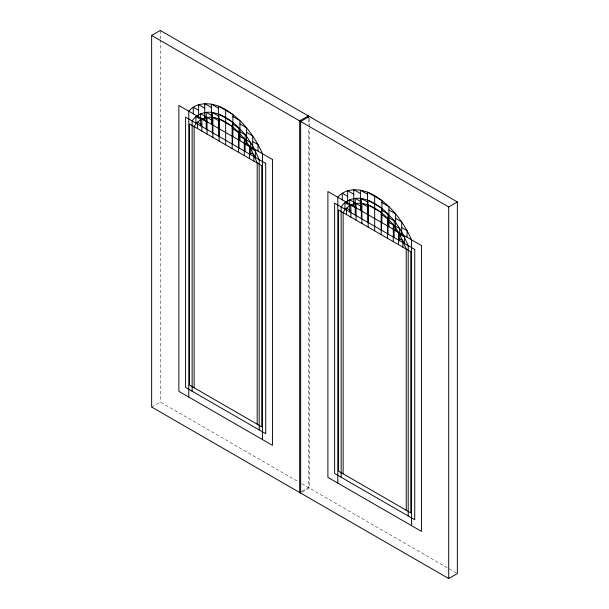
<?xml version="1.0" encoding="UTF-8"?>
<svg xmlns="http://www.w3.org/2000/svg" width="609" height="609" viewBox="0 0 609 609"><rect width="100%" height="100%" fill="white"/><g stroke="black" fill="none" stroke-linecap="round" stroke-linejoin="round"><path stroke-width="0.46" stroke-dasharray="3.04 2.28" d="M151.641 407.048L160.304 402.047L298.547 481.856M302.034 491.151L308.337 487.512L308.337 128.271M302.239 492.179L309.326 488.083L309.326 127.89M301.76 483.713L457.359 573.549M309.326 118.39L309.326 126.938M308.337 118.77L308.337 124.472M160.304 30.45L160.304 39.006M160.304 39.95L160.304 402.047"/><path stroke-width="0.91" d="M151.641 35.451L160.304 30.45L457.359 201.952L457.359 573.549L448.696 578.55L151.641 407.048L151.641 35.451L448.696 206.953L457.359 201.952M309.326 116.486L300.663 121.488L300.663 493.084M301.249 491.6L299.674 492.514L299.674 120.917L308.337 115.916L308.337 117.819M262.54 439.629L262.54 153.788C254.631 136.096 242.412 119.783 225.657 109.628C214.619 102.852 198.138 100.279 188.775 111.203L188.775 397.045M411.562 525.666L411.562 239.824C403.653 222.133 391.435 205.819 374.68 195.664C363.642 188.889 347.16 186.316 337.797 197.24L337.797 483.082M218.418 108.181L211.384 104.116L211.384 124.251M232.889 116.54L239.931 120.605L239.931 140.74M367.44 194.218L360.406 190.153L360.406 210.288M381.912 202.576L388.953 206.641L388.953 226.776M211.384 107.466L204.723 103.621L204.723 120.407M239.931 123.947L246.592 127.791L246.592 144.577M360.406 193.502L353.745 189.658L353.745 206.443M388.953 209.983L395.614 213.828L395.614 230.621M204.723 108.181L198.633 104.664L198.633 116.89M218.882 116.25L212.328 112.459C204.624 111.257 196.471 114.264 192.132 120.902L192.132 391.222M232.425 124.069C246.074 131.087 253.215 146.16 259.183 159.611L259.183 429.924M246.592 132.351L252.682 135.868L252.682 148.101M353.745 194.218L347.655 190.701L347.655 202.926M367.905 202.287L361.35 198.504C353.646 197.293 345.493 200.3 341.154 206.946L341.154 477.258M381.447 210.105C395.096 217.124 402.237 232.196 408.205 245.648L408.205 515.968M395.614 218.387L401.704 221.904L401.704 234.138M212.328 115.839L206.192 112.3L206.192 129.017M238.987 131.232L245.123 134.772L245.123 151.496M361.35 201.876L355.214 198.336L355.214 215.061M388.009 217.268L394.145 220.816L394.145 237.533M219.149 121.001L212.868 117.377C205.393 116.357 197.727 119.912 194.111 126.619L194.111 387.788M232.166 128.514C245.282 135.251 251.875 149.981 257.196 163.045L257.196 424.207M368.171 207.037L361.891 203.414C354.415 202.394 346.749 205.949 343.133 212.663L343.133 473.825M381.188 214.551C394.305 221.288 400.897 236.018 406.218 249.081L406.218 510.251M198.633 110.305L193.266 107.207L193.266 113.792M252.682 141.516L258.049 144.615L258.049 151.192M347.655 196.349L342.288 193.251L342.288 199.828M401.704 227.553L407.071 230.651L407.071 237.236M206.192 116.875L200.666 113.685L200.666 125.835M212.868 120.772L207.037 117.408L207.037 134.079M238.446 135.541L244.278 138.905L244.278 155.584M245.123 139.354L250.649 142.544L250.649 154.686M355.214 202.911L349.688 199.722L349.688 211.871M361.891 206.809L356.059 203.444L356.059 220.115M387.469 221.577L393.3 224.942L393.3 241.621M394.145 225.391L399.671 228.581L399.671 240.722M207.037 121.998L201.845 118.999L201.845 131.087M244.278 143.496L249.462 146.495L249.462 158.576M356.059 208.034L350.868 205.043L350.868 217.124M393.3 229.54L398.484 232.531L398.484 244.612M200.666 119.318L195.931 116.585L195.931 123.094M250.649 148.177L255.384 150.91L255.384 157.419M349.688 205.355L344.953 202.622L344.953 209.138M399.671 234.214L404.406 236.947L404.406 243.455M201.845 124.624L197.491 122.112L197.491 128.575M249.462 152.121L253.824 154.633L253.824 161.096M350.868 210.661L346.513 208.149L346.513 214.612M398.484 238.157L402.846 240.669L402.846 247.132M448.696 206.953L448.696 578.55M388.009 233.993L388.009 213.888C380.595 206.672 371.726 200.369 361.35 198.504L361.35 218.601M387.469 238.256L387.469 218.174C380.419 211.171 371.916 205.005 361.891 203.414L361.891 223.488M381.912 222.711L381.912 200.528L367.44 192.178L367.44 214.353M381.447 230.21L381.447 208.034L367.905 200.216L367.905 222.384M381.188 234.625L381.188 212.465L368.171 204.951L368.171 227.111M374.68 195.664L374.68 230.872M238.987 147.957L238.987 127.852C231.572 120.635 222.704 114.332 212.328 112.459L212.328 132.564M238.446 152.212L238.446 132.138C231.397 125.134 222.894 118.968 212.868 117.377L212.868 137.451M232.889 136.675L232.889 114.492L218.418 106.141L218.418 128.316M232.425 144.166L232.425 121.998L218.882 114.18L218.882 136.347M232.166 148.588L232.166 126.428L219.149 118.915L219.149 141.075M225.657 109.628L225.657 144.835M272.444 159.505L178.871 105.486L178.871 391.328L272.444 445.346L272.444 159.505M421.466 245.541L327.893 191.523L327.893 477.365L421.466 531.383L421.466 245.541M265.722 163.387L185.593 117.126L185.593 387.446L265.722 433.699L265.722 163.387M414.744 249.424L334.615 203.17L334.615 473.482L414.744 519.743L414.744 249.424M261.756 165.678L189.559 123.992L189.559 385.154L261.756 426.84L261.756 165.678M410.778 251.715L338.581 210.029L338.581 471.191L410.778 512.877L410.778 251.715"/></g></svg>
